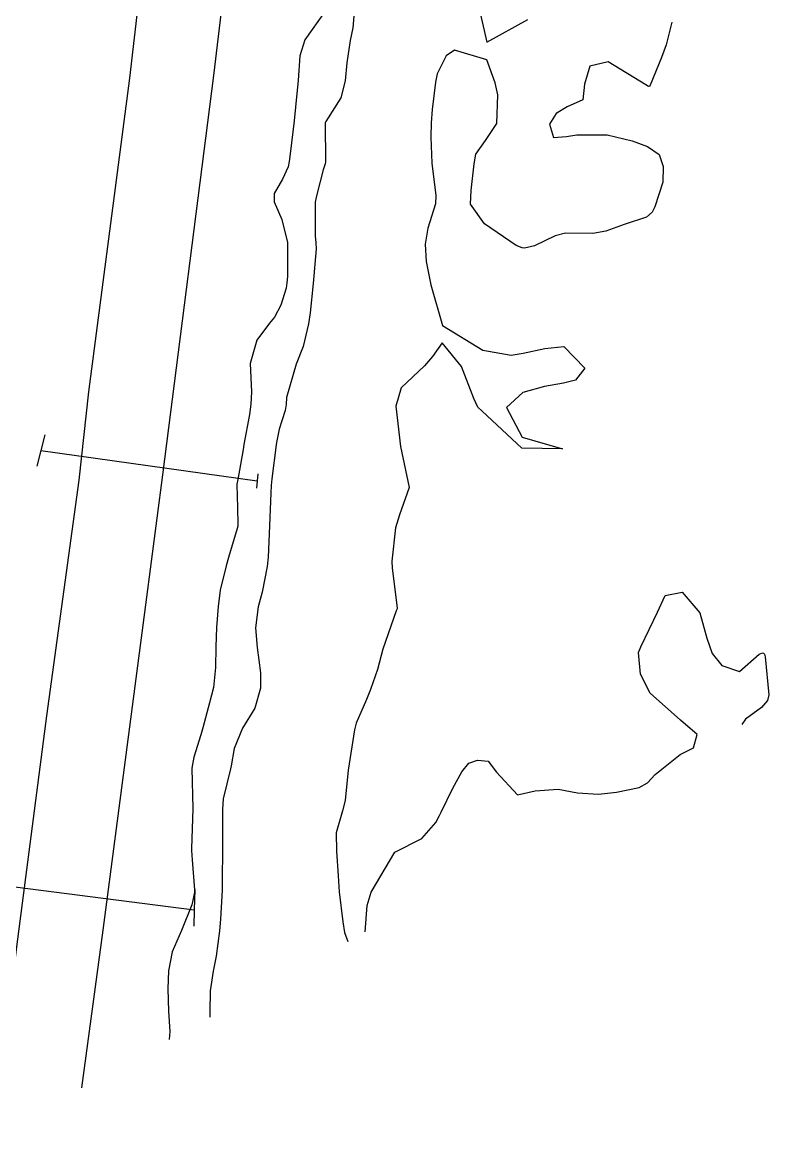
# Model space of a CAD drawing. Header units: metres. Extents: x 318500 to 325275, y 7408834 to 7428799.
# Drawn here: x 321291.3 to 321328.1, y 7408966.9 to 7409021.9 of the extents above; entities that cross this region are included whole.
import ezdxf

# ---------------------------------------------------------------- set-up
doc = ezdxf.new("R2010")
doc.units = ezdxf.units.M
doc.header["$MEASUREMENT"] = 0
for name, color, linetype in [('Curvas de Nivel 1m', 11, 'Continuous'), ('Linha Férrea', 20, 'Continuous'), ('Portico', 45, 'Continuous')]:
    doc.layers.add(name, color=color, linetype=linetype)
doc.linetypes.add('TRACKS', pattern='A,0.15,[130,ltypeshp.shx,S=0.25,R=0,X=0,Y=0],0.15', length=0.3)

msp = doc.modelspace()

# ---------------------------------------------------------------- linework, layer by layer
at = {"layer": 'Curvas de Nivel 1m', "flags": 128}
for points, elevation in [([(321307.712, 7409023.005), (321307.596, 7409021.637), (321307.473, 7409021.007), (321307.307, 7409019.905), (321307.218, 7409019.01), (321307.004, 7409018.186), (321306.273, 7409017.019), (321306.24, 7409016.938), (321306.254, 7409015.019), (321306.234, 7409014.924), (321306.134, 7409014.621), (321305.8, 7409013.34), (321305.747, 7409013.025), (321305.734, 7409011.376), (321305.773, 7409011.025), (321305.785, 7409010.732), (321305.648, 7409009.026), (321305.487, 7409007.579), (321305.418, 7409007.029), (321305.142, 7409005.904), (321304.796, 7409005.038), (321304.329, 7409003.391), (321304.302, 7409003.045), (321304.261, 7409002.76), (321303.962, 7409001.828), (321303.83, 7409001.174), (321303.811, 7409001.052), (321303.6, 7408999.379), (321303.57, 7408999.055), (321303.548, 7408998.687), (321303.489, 7408997.056), (321303.419, 7408995.515), (321303.372, 7408995.057), (321303.121, 7408993.79), (321302.934, 7408993.064), (321302.79, 7408992.026), (321302.884, 7408991.064), (321303.047, 7408989.816), (321303.049, 7408989.061), (321302.768, 7408988.072), (321302.148, 7408987.074), (321301.75, 7408986.083), (321301.595, 7408985.228), (321301.564, 7408985.082), (321301.2, 7408983.603), (321301.16, 7408983.085), (321301.171, 7408981.602), (321301.167, 7408981.085), (321301.157, 7408979.593), (321301.153, 7408979.085), (321301.071, 7408977.654), (321301.021, 7408977.086), (321300.859, 7408975.84), (321300.698, 7408975.089), (321300.551, 7408974.125), (321300.546, 7408973.09), (321300.538, 7408972.816)], 743), ([(321313.756, 7409022.925), (321314.22, 7409020.92), (321316.232, 7409022.046)], 742), ([(321306.234, 7409022.462), (321305.233, 7409021.035), (321304.991, 7409020.255), (321304.9, 7409019.039), (321304.831, 7409018.389), (321304.704, 7409017.042), (321304.512, 7409015.413), (321304.465, 7409015.045), (321304.406, 7409014.776), (321304.127, 7409014.164), (321303.712, 7409013.46), (321303.722, 7409013.056), (321304.097, 7409012.177), (321304.373, 7409011.046), (321304.374, 7409009.357), (321304.345, 7409009.046), (321304.309, 7409008.794), (321304.043, 7409007.942), (321303.734, 7409007.355), (321303.495, 7409007.058), (321302.869, 7409006.216), (321302.539, 7409005.072), (321302.591, 7409003.676), (321302.573, 7409003.071), (321302.493, 7409002.551), (321302.227, 7409001.076), (321302.186, 7409000.837), (321301.924, 7408999.357), (321301.877, 7408999.124), (321301.872, 7408999.08), (321301.909, 7408997.962), (321301.931, 7408997.11), (321301.93, 7408997.08), (321301.928, 7408997.051), (321301.898, 7408996.937), (321301.465, 7408995.495), (321301.345, 7408995.085), (321301.045, 7408993.895), (321300.947, 7408993.089), (321300.871, 7408992.048), (321300.837, 7408991.09), (321300.822, 7408990.072), (321300.716, 7408989.091), (321300.533, 7408988.339), (321300.189, 7408987.096), (321300.094, 7408986.759), (321299.745, 7408985.644), (321299.648, 7408985.101), (321299.71, 7408983.1), (321299.638, 7408981.143), (321299.629, 7408981.101), (321299.629, 7408981.05), (321299.675, 7408980.582), (321299.79, 7408979.099), (321299.785, 7408978.972), (321299.649, 7408978.374), (321299.149, 7408977.107), (321298.683, 7408976.044), (321298.507, 7408975.116), (321298.475, 7408974.228), (321298.509, 7408973.116), (321298.562, 7408972.117), (321298.538, 7408971.717)], 744), ([(321323.347, 7409021.909), (321323.067, 7409020.797), (321322.839, 7409020.172), (321322.272, 7409018.809), (321322.243, 7409018.756), (321322.189, 7409018.737), (321322.058, 7409018.812), (321320.207, 7409019.958), (321319.306, 7409019.746), (321319.044, 7409018.851), (321318.952, 7409018.079), (321318.173, 7409017.741), (321317.63, 7409017.406), (321317.313, 7409016.873), (321317.502, 7409016.219), (321318.154, 7409016.263), (321318.65, 7409016.36), (321320.155, 7409016.349), (321321.381, 7409016.05), (321322.15, 7409015.784), (321322.723, 7409015.379), (321322.927, 7409014.798), (321322.904, 7409014.023), (321322.5, 7409012.804), (321322.371, 7409012.541), (321322.102, 7409012.293), (321320.987, 7409011.936), (321320.091, 7409011.602), (321319.444, 7409011.492), (321318.09, 7409011.501), (321317.585, 7409011.37), (321316.575, 7409010.883), (321316.079, 7409010.762), (321315.959, 7409010.772), (321315.656, 7409010.896), (321314.096, 7409011.962), (321313.401, 7409012.927), (321313.443, 7409013.604), (321313.586, 7409014.926), (321313.673, 7409015.397), (321314.152, 7409016.076), (321314.703, 7409016.912), (321314.759, 7409018.334), (321314.625, 7409018.913), (321314.207, 7409020.054), (321312.619, 7409020.531), (321312.21, 7409020.251), (321311.771, 7409019.371), (321311.677, 7409018.948), (321311.512, 7409017.608), (321311.471, 7409016.95), (321311.445, 7409016.243), (321311.505, 7409014.95), (321311.698, 7409013.365), (321311.682, 7409012.946), (321311.298, 7409011.746), (321311.166, 7409010.954), (321311.225, 7409010.106), (321311.45, 7409008.949), (321312.03, 7409006.94), (321314.012, 7409005.722), (321315.418, 7409005.49), (321316.01, 7409005.578), (321317.072, 7409005.816), (321318.016, 7409005.911), (321319.051, 7409004.849), (321318.594, 7409004.254), (321317.992, 7409004.109), (321317.061, 7409003.945), (321315.988, 7409003.643), (321315.179, 7409002.902), (321315.958, 7409001.444), (321317.95, 7409000.86), (321315.95, 7409000.89), (321313.977, 7409002.721), (321313.773, 7409002.922), (321313.569, 7409003.34), (321312.957, 7409004.93), (321312.017, 7409006.085), (321311.529, 7409005.425), (321311.139, 7409004.953), (321309.989, 7409003.879), (321309.727, 7409002.974), (321309.95, 7409000.97), (321310.377, 7408998.963), (321309.906, 7408997.603), (321309.711, 7408996.973), (321309.532, 7408995.318), (321309.541, 7408994.975), (321309.79, 7408993.021), (321309.785, 7408992.971), (321309.745, 7408992.878), (321309.089, 7408990.981), (321308.811, 7408989.979), (321308.48, 7408988.99), (321308.279, 7408988.496), (321307.765, 7408987.323), (321307.692, 7408987.069), (321307.679, 7408987.001), (321307.417, 7408985.329), (321307.367, 7408985.004), (321307.217, 7408983.506), (321307.089, 7408983.006), (321306.78, 7408981.922), (321306.788, 7408981.009), (321306.872, 7408979.803), (321306.928, 7408979.007), (321307.112, 7408977.531), (321307.185, 7408977.004), (321307.349, 7408976.56)], 742), ([(321308.208, 7408977.032), (321308.311, 7408978.33), (321308.512, 7408978.987), (321309.68, 7408980.97), (321311.002, 7408981.639), (321311.702, 7408982.431), (321311.88, 7408982.766), (321311.962, 7408982.937), (321312.54, 7408984.12), (321312.987, 7408984.928), (321313.319, 7408985.35), (321313.746, 7408985.505), (321314.288, 7408985.454), (321314.695, 7408984.906), (321315.724, 7408983.798), (321316.607, 7408983.997), (321317.728, 7408984.08), (321318.689, 7408983.887), (321319.725, 7408983.821), (321320.623, 7408983.931), (321321.73, 7408984.156), (321322.151, 7408984.386), (321322.527, 7408984.798), (321323.75, 7408985.78), (321324.42, 7408986.107), (321324.594, 7408986.772), (321323.77, 7408987.471), (321322.28, 7408988.803), (321321.804, 7408989.746), (321321.708, 7408990.812), (321321.823, 7408991.101), (321322.634, 7408992.798), (321323.022, 7408993.623), (321323.855, 7408993.784), (321324.732, 7408992.771), (321325.074, 7408991.521), (321325.34, 7408990.765), (321325.811, 7408990.171), (321326.68, 7408989.874), (321327.652, 7408990.733), (321327.821, 7408990.795), (321327.874, 7408990.783), (321327.919, 7408990.729), (321327.947, 7408990.599), (321328.13, 7408988.725), (321328.069, 7408988.442), (321327.781, 7408988.108), (321326.985, 7408987.529), (321326.809, 7408987.256)], 742)]:
    msp.add_lwpolyline(points, dxfattribs=dict(at, elevation=elevation))
at = {"layer": 'Linha Férrea', "linetype": 'TRACKS', "flags": 128}
for points in [[(321000, 7409672.439), (321004.28, 7409667.628), (321010.191, 7409660.339), (321014.808, 7409654.906), (321022.784, 7409644.856), (321029.613, 7409636.002), (321040.469, 7409622.474), (321052.179, 7409607.125), (321054.23, 7409604.383), (321058.401, 7409598.832), (321068.496, 7409586.368), (321074.963, 7409577.416), (321083.512, 7409566.293), (321094.883, 7409551.552), (321107.334, 7409535.407), (321117.321, 7409522.186), (321126.816, 7409509.801), (321128.79, 7409507.31), (321146.898, 7409484.023), (321180.335, 7409439.96), (321196.326, 7409418.237), (321197.809, 7409416.312), (321201.677, 7409410.96), (321206.242, 7409404.702), (321212.198, 7409396.197), (321219.274, 7409385.949), (321224.813, 7409377.811), (321230.275, 7409369.14), (321237.887, 7409356.833), (321241.121, 7409351.303), (321247.134, 7409340.605), (321251.879, 7409331.735), (321256.586, 7409322.511), (321262.603, 7409309.794), (321266.492, 7409300.462), (321268.94, 7409294.346), (321274.411, 7409280.579), (321279.628, 7409266.21), (321281.699, 7409259.883), (321283.946, 7409253.312), (321285.569, 7409247.879), (321289.712, 7409233.197), (321292.35, 7409223.192), (321294.696, 7409213.206), (321297.864, 7409198.192), (321300.662, 7409182.284), (321302.098, 7409172.107), (321304.239, 7409154.743), (321305.123, 7409144.017), (321305.964, 7409133.485), (321306.242, 7409126.536), (321306.792, 7409106.326), (321306.598, 7409094.759), (321306.282, 7409083.935), (321305.552, 7409067.791), (321304.771, 7409056.859), (321303.264, 7409041.215), (321302.679, 7409035.98), (321302.137, 7409031.127), (321300.728, 7409019.285), (321298.197, 7408999.584), (321297.36, 7408993.167), (321295.261, 7408977.117), (321294.204, 7408969.335)], [(321000, 7409665.831), (321005.106, 7409659.973), (321014.581, 7409648.503), (321025.621, 7409634.539), (321037.299, 7409620.062), (321049.304, 7409604.404), (321060.786, 7409589.365), (321070.003, 7409577.437), (321079.04, 7409565.563), (321087.378, 7409554.953), (321100.232, 7409538.088), (321115.656, 7409518.043), (321121.996, 7409509.598), (321129.727, 7409499.55), (321136.972, 7409489.987), (321145.049, 7409479.509), (321151.831, 7409470.642), (321164.207, 7409454.514), (321177.084, 7409437.841), (321189.77, 7409420.055), (321198.564, 7409408.325), (321206.577, 7409397.088), (321215.931, 7409383.724), (321224.636, 7409370.381), (321229.865, 7409362.108), (321233.889, 7409355.207), (321238.771, 7409347.119), (321245.215, 7409335.393), (321252.436, 7409321.241), (321258.604, 7409308.083), (321267.297, 7409287.476), (321275.449, 7409265.78), (321281.942, 7409245.584), (321283.566, 7409239.646), (321286.314, 7409230.216), (321290.053, 7409214.935), (321291.712, 7409207.402), (321292.928, 7409202.024), (321294.643, 7409193.05), (321296.561, 7409181.459), (321297.018, 7409178.654), (321298.421, 7409169.257), (321300.824, 7409146.442), (321301.262, 7409140.938), (321302.075, 7409127.562), (321302.455, 7409111.197), (321302.397, 7409096.607), (321301.928, 7409078.93), (321301.225, 7409065.046), (321300.363, 7409054.951), (321299.616, 7409046.945), (321298.322, 7409034.46), (321296.574, 7409019.153), (321294.553, 7409003.679), (321294.068, 7408999.315), (321292.484, 7408987.685), (321290.998, 7408976.286), (321289.822, 7408966.926)]]:
    msp.add_lwpolyline(points, dxfattribs=at)
at = {"layer": 'Portico'}
for points in [[(321292.402, 7409001.559), (321292.003, 7409000)], [(321292.202, 7409000.779), (321302.873, 7408999.29)], [(321302.904, 7408999.624), (321302.873, 7408999.29), (321302.838, 7408998.921)], [(321288.331, 7408979.588), (321299.772, 7408978.118)], [(321299.8, 7408979.126), (321299.772, 7408978.118), (321299.749, 7408977.312)]]:
    msp.add_lwpolyline(points, dxfattribs=at)

doc.saveas('drawing.dxf')
